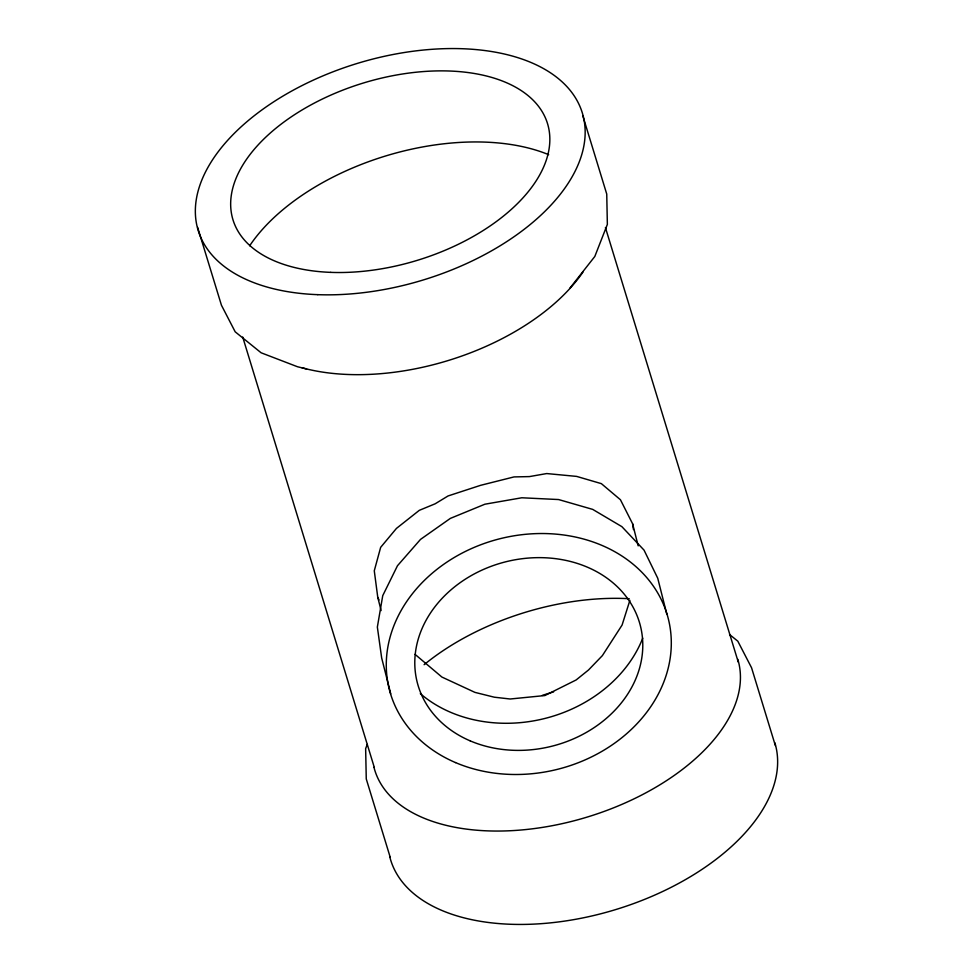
<?xml version="1.0" encoding="UTF-8"?>
<svg xmlns="http://www.w3.org/2000/svg" width="973" height="973" viewBox="0 0 973 973"><rect width="100%" height="100%" fill="white"/><g stroke="black" fill="none" stroke-linecap="round" stroke-linejoin="round"><path stroke-width="1.46" d="M629.884 600.365L622.088 625.043L602.384 655.607L588.507 669.996L576.125 679.969L544.868 695.549L510.168 699.003L494.284 697.191L474.958 692.387L441.888 677.05L415.021 654.33M367.283 744.406L365.641 748.59L366.262 778.947L390.1 856.897M569.947 288.093L594.807 256.483L607.359 224.41L606.738 194.053L582.9 116.103M306.568 368.949L297.47 366.736L261.117 352.785L235.186 331.817L221.443 305.242L197.604 227.293M729.568 634.518L737.814 641.183L751.557 667.758L775.396 745.707M638.179 545.853L632.608 523.79L620.433 499.745L601.363 483.642L576.648 476.405L546.729 473.559L529.385 476.6L514.036 476.916L480.589 485.332L448.079 495.95L435.162 503.795L419.302 510.339L396.449 528.412L380.662 547.337L374.277 570.786L377.767 597.337L381.112 610.582M377.767 597.337L379.02 599.988M605.425 227.573L738.288 662.163M242.703 337.011L374.24 767.223M666.809 614.182L657.736 578.217L644.029 550.11L621.856 526.636L592.703 509.39L558.587 499.55L521.808 497.775L484.895 504.209L450.341 518.402L420.518 539.395L397.471 565.739L382.742 595.646L377.354 627.074L381.659 657.894L390.732 693.871M632.608 523.79L633.459 529.567M642.739 638.179A132.851 109.706 -14.2 0 1 420.324 693.627M737.777 659.256A189.784 106.945 -17 0 1 584.955 817.746A189.784 106.945 -17 0 1 373.973 767.308M424.106 664.705A189.784 106.945 -17 0 1 629.239 598.711M582.985 272.051A189.784 106.945 -17 0 1 302.019 367.77M249.66 245.78A189.784 106.945 -17 0 1 548.663 154.671M774.873 742.788A200.852 113.184 -17 0 1 612.966 910.4A200.852 113.184 -17 0 1 389.82 856.982M542.204 695.427A200.852 113.184 -17 0 1 553.601 691.876M470.251 740.891A115.118 95.062 -14.2 0 0 642.776 646.741A115.118 95.062 -14.2 0 0 473.304 574.447A115.118 95.062 -14.2 0 0 470.251 740.891M330.735 272.367A164.449 92.666 -17 0 0 548.249 126.222A164.449 92.666 -17 0 0 291.778 116.505A164.449 92.666 -17 0 0 330.735 272.367M317.794 294.661A200.852 113.184 -17 0 0 583.18 116.018A200.852 113.184 -17 0 0 269.789 104.415A200.852 113.184 -17 0 0 317.794 294.661M455.534 762.589A143.907 118.84 -14.2 0 0 671.285 644.99A143.907 118.84 -14.2 0 0 459.499 554.501A143.907 118.84 -14.2 0 0 455.534 762.589"/></g></svg>
